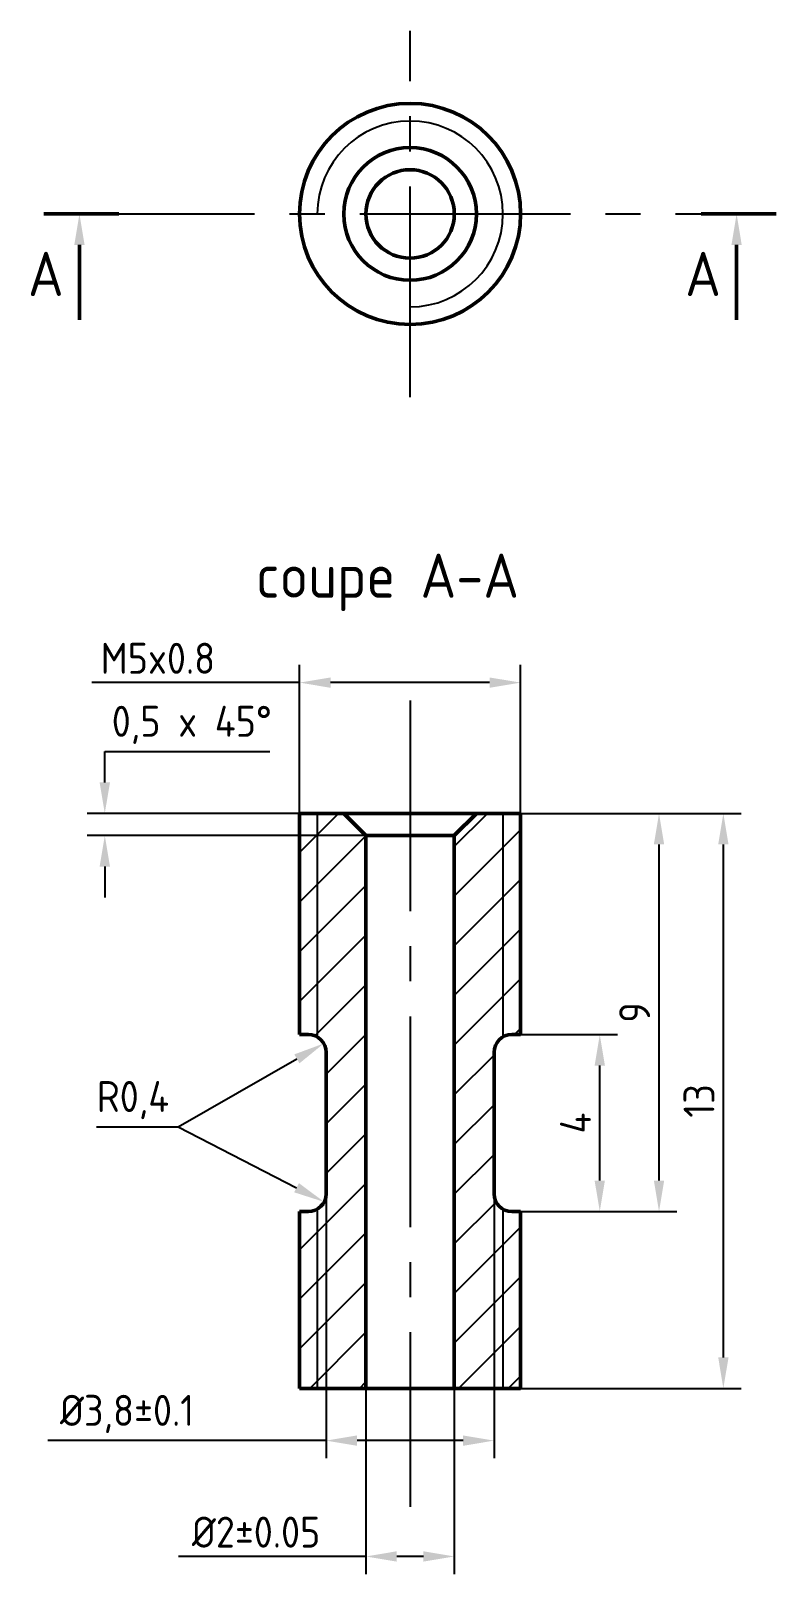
# Model space of a CAD drawing. Header units: millimetres. Extents: x 6016 to 10749, y -16 to 7395.
# Drawn here: x 6145.05 to 6161.91, y 7083.35 to 7118.24 of the extents above; entities that cross this region are included whole.
import ezdxf

# ---------------------------------------------------------------- set-up
doc = ezdxf.new("R2010")
doc.units = ezdxf.units.MM
doc.linetypes.add('AXES2', pattern=[28.575, 19.05, -3.175, 3.175, -3.175])
for name, color, linetype, lineweight in [('Axe', 242, 'AXES2', 25), ('Cotation', 94, 'Continuous', 25), ('Fin_0.25', 44, 'Continuous', 25), ('Fort_0.5', 30, 'Continuous', 50), ('Hachure', 191, 'Continuous', 25)]:
    doc.layers.add(name, color=color, linetype=linetype, lineweight=lineweight)
doc.styles.add('stylcotetecti', font='isocp.shx')
doc.dimstyles.new('mon ISO-25 tecti', dxfattribs={"dimscale": 0, "dimtxt": 3.5, "dimasz": 3.5, "dimexe": 2, "dimexo": 0, "dimgap": 1, "dimtad": 1, "dimtoh": 1, "dimtxsty": 'stylcotetecti', "dimcen": 0, "dimadec": 0, "dimazin": 2, "dimtfac": 1, "dimtofl": 0, "dimtmove": 0, "dimatfit": 3, "dimfxl": 0, "dimarcsym": 0})

# ---------------------------------------------------------------- blocks, each defined once
blk = doc.blocks.new('*D59')
at = {"layer": 'Cotation', "color": 0, "lineweight": -2}
for p, q in [((6151.126, 7100.549), (6151.126, 7103.907)), ((6156.126, 7100.549), (6156.126, 7103.907)), ((6151.126, 7103.507), (6146.426, 7103.507)), ((6155.426, 7103.507), (6151.826, 7103.507))]:
    blk.add_line(p, q, dxfattribs=at)
at = {"layer": 'Cotation', "color": 0}
for points in [[(6151.826, 7103.623), (6151.826, 7103.39), (6151.126, 7103.507)], [(6155.426, 7103.623), (6155.426, 7103.39), (6156.126, 7103.507)]]:
    blk.add_solid(points, dxfattribs=at)
at = {"layer": 'Defpoints', "color": 0}
for p in [(6151.126, 7103.507), (6151.126, 7100.549), (6156.126, 7100.549)]:
    blk.add_point(p, dxfattribs=at)
at = {"layer": 'Cotation', "color": 0, "insert": (6147.921, 7104.057), "char_height": 0.7, "attachment_point": 5, "style": 'stylcotetecti'}
blk.add_mtext('M5x0.8', dxfattribs=at)
blk = doc.blocks.new('*D60')
at = {"layer": 'Cotation', "color": 0, "lineweight": -2}
for p, q in [((6156.126, 7095.549), (6158.317, 7095.549)), ((6157.917, 7092.249), (6157.917, 7094.849)), ((6156.126, 7091.549), (6158.317, 7091.549))]:
    blk.add_line(p, q, dxfattribs=at)
at = {"layer": 'Cotation', "color": 0}
for points in [[(6157.8, 7094.849), (6158.033, 7094.849), (6157.917, 7095.549)], [(6157.8, 7092.249), (6158.033, 7092.249), (6157.917, 7091.549)]]:
    blk.add_solid(points, dxfattribs=at)
at = {"layer": 'Defpoints', "color": 0}
for p in [(6156.126, 7095.549), (6157.917, 7095.549), (6156.126, 7091.549)]:
    blk.add_point(p, dxfattribs=at)
at = {"layer": 'Cotation', "color": 0, "insert": (6157.367, 7093.549), "char_height": 0.7, "attachment_point": 5, "rotation": 90, "style": 'stylcotetecti'}
blk.add_mtext('4', dxfattribs=at)
blk = doc.blocks.new('*D61')
at = {"layer": 'Cotation', "color": 0, "lineweight": -2}
for p, q in [((6156.126, 7100.549), (6159.657, 7100.549)), ((6159.257, 7092.249), (6159.257, 7099.849)), ((6156.126, 7091.549), (6159.657, 7091.549))]:
    blk.add_line(p, q, dxfattribs=at)
at = {"layer": 'Cotation', "color": 0}
for points in [[(6159.14, 7099.849), (6159.374, 7099.849), (6159.257, 7100.549)], [(6159.14, 7092.249), (6159.374, 7092.249), (6159.257, 7091.549)]]:
    blk.add_solid(points, dxfattribs=at)
at = {"layer": 'Defpoints', "color": 0}
for p in [(6156.126, 7100.549), (6159.257, 7100.549), (6156.126, 7091.549)]:
    blk.add_point(p, dxfattribs=at)
at = {"layer": 'Cotation', "color": 0, "insert": (6158.707, 7096.049), "char_height": 0.7, "attachment_point": 5, "rotation": 90, "style": 'stylcotetecti'}
blk.add_mtext('9', dxfattribs=at)
blk = doc.blocks.new('*D62')
at = {"layer": 'Cotation', "color": 0, "lineweight": -2}
for p, q in [((6156.126, 7100.549), (6161.112, 7100.549)), ((6160.712, 7088.249), (6160.712, 7099.849)), ((6156.126, 7087.549), (6161.112, 7087.549))]:
    blk.add_line(p, q, dxfattribs=at)
at = {"layer": 'Cotation', "color": 0}
for points in [[(6160.596, 7099.849), (6160.829, 7099.849), (6160.712, 7100.549)], [(6160.596, 7088.249), (6160.829, 7088.249), (6160.712, 7087.549)]]:
    blk.add_solid(points, dxfattribs=at)
at = {"layer": 'Defpoints', "color": 0}
for p in [(6156.126, 7100.549), (6160.712, 7100.549), (6156.126, 7087.549)]:
    blk.add_point(p, dxfattribs=at)
at = {"layer": 'Cotation', "color": 0, "insert": (6160.162, 7094.049), "char_height": 0.7, "attachment_point": 5, "rotation": 90, "style": 'stylcotetecti'}
blk.add_mtext('13', dxfattribs=at)
blk = doc.blocks.new('*D63')
at = {"layer": 'Cotation', "color": 0, "lineweight": -2}
for p, q in [((6148.38, 7093.465), (6151.065, 7095)), ((6146.535, 7093.465), (6148.38, 7093.465))]:
    blk.add_line(p, q, dxfattribs=at)
at = {"layer": 'Cotation', "color": 0}
blk.add_solid([(6151.007, 7095.101), (6151.123, 7094.898), (6151.673, 7095.347)], dxfattribs=at)
at = {"layer": 'Defpoints', "color": 0}
for p in [(6151.326, 7095.149), (6151.673, 7095.347)]:
    blk.add_point(p, dxfattribs=at)
at = {"layer": 'Cotation', "color": 0, "insert": (6147.358, 7094.067), "char_height": 0.7, "attachment_point": 5, "style": 'stylcotetecti'}
blk.add_mtext('R0,4', dxfattribs=at)
blk = doc.blocks.new('*D64')
at = {"layer": 'Cotation', "color": 0, "lineweight": -2}
for p, q in [((6146.535, 7093.465), (6148.38, 7093.465)), ((6148.38, 7093.465), (6151.059, 7092.086))]:
    blk.add_line(p, q, dxfattribs=at)
at = {"layer": 'Cotation', "color": 0}
blk.add_solid([(6151.112, 7092.19), (6151.005, 7091.982), (6151.681, 7091.765)], dxfattribs=at)
at = {"layer": 'Defpoints', "color": 0}
for p in [(6151.326, 7091.949), (6151.681, 7091.765)]:
    blk.add_point(p, dxfattribs=at)
at = {"layer": 'Cotation', "color": 0, "insert": (6147.358, 7094.067), "char_height": 0.7, "attachment_point": 5, "style": 'stylcotetecti'}
blk.add_mtext('R0,4', dxfattribs=at)
blk = doc.blocks.new('*D65')
at = {"layer": 'Cotation', "color": 0, "lineweight": -2}
for p, q in [((6152.626, 7087.549), (6152.626, 7083.349)), ((6154.626, 7087.549), (6154.626, 7083.349)), ((6152.626, 7083.749), (6148.387, 7083.749)), ((6153.926, 7083.749), (6153.326, 7083.749))]:
    blk.add_line(p, q, dxfattribs=at)
at = {"layer": 'Cotation', "color": 0}
for points in [[(6153.326, 7083.866), (6153.326, 7083.632), (6152.626, 7083.749)], [(6153.926, 7083.866), (6153.926, 7083.632), (6154.626, 7083.749)]]:
    blk.add_solid(points, dxfattribs=at)
at = {"layer": 'Defpoints', "color": 0}
for p in [(6152.626, 7087.549), (6154.626, 7087.549), (6154.626, 7083.749)]:
    blk.add_point(p, dxfattribs=at)
at = {"layer": 'Cotation', "color": 0, "insert": (6150.142, 7084.299), "char_height": 0.7, "attachment_point": 5, "style": 'stylcotetecti'}
blk.add_mtext('%%C2%%P0.05', dxfattribs=at)
blk = doc.blocks.new('*D66')
at = {"layer": 'Cotation', "color": 0, "lineweight": -2}
for p, q in [((6151.726, 7093.549), (6151.726, 7085.968)), ((6155.526, 7093.549), (6155.526, 7085.968)), ((6151.726, 7086.368), (6145.43, 7086.368)), ((6154.826, 7086.368), (6152.426, 7086.368))]:
    blk.add_line(p, q, dxfattribs=at)
at = {"layer": 'Cotation', "color": 0}
for points in [[(6152.426, 7086.485), (6152.426, 7086.251), (6151.726, 7086.368)], [(6154.826, 7086.485), (6154.826, 7086.251), (6155.526, 7086.368)]]:
    blk.add_solid(points, dxfattribs=at)
at = {"layer": 'Defpoints', "color": 0}
for p in [(6151.726, 7093.549), (6155.526, 7093.549), (6155.526, 7086.368)]:
    blk.add_point(p, dxfattribs=at)
at = {"layer": 'Cotation', "color": 0, "insert": (6147.223, 7086.97), "char_height": 0.7, "attachment_point": 5, "style": 'stylcotetecti'}
blk.add_mtext('%%C3,8%%P0.1', dxfattribs=at)
blk = doc.blocks.new('*D110')
at = {"layer": 'Cotation', "color": 0, "lineweight": -2}
for p, q in [((6146.72, 7101.249), (6146.72, 7101.949)), ((6146.72, 7101.949), (6150.456, 7101.949)), ((6152.126, 7100.549), (6146.32, 7100.549)), ((6152.626, 7100.049), (6146.32, 7100.049)), ((6146.72, 7099.349), (6146.72, 7098.649))]:
    blk.add_line(p, q, dxfattribs=at)
at = {"layer": 'Cotation', "color": 0}
for points in [[(6146.603, 7101.249), (6146.837, 7101.249), (6146.72, 7100.549)], [(6146.603, 7099.349), (6146.837, 7099.349), (6146.72, 7100.049)]]:
    blk.add_solid(points, dxfattribs=at)
at = {"layer": 'Defpoints', "color": 0}
for p in [(6146.72, 7100.549), (6152.126, 7100.549), (6152.626, 7100.049)]:
    blk.add_point(p, dxfattribs=at)
at = {"layer": 'Cotation', "color": 0, "insert": (6148.688, 7102.551), "char_height": 0.7, "attachment_point": 5, "style": 'stylcotetecti'}
blk.add_mtext('0,5 x 45°', dxfattribs=at)

msp = doc.modelspace()

# ---------------------------------------------------------------- hatches: boundary and pattern name
at = {"layer": 'Hachure'}
h = msp.add_hatch(dxfattribs=at)
h.set_pattern_fill('ANSI31', color=256, scale=0.25, style=0)
h.paths.add_polyline_path([(6151.126, 7095.549), (6151.326, 7095.549, -0.131652), (6151.526, 7095.495), (6151.526, 7100.549), (6151.126, 7100.549)])
h.paths.add_polyline_path([(6151.526, 7095.495, -0.267949), (6151.726, 7095.149), (6151.726, 7091.949, -0.267949), (6151.526, 7091.602), (6151.526, 7087.549), (6152.626, 7087.549), (6152.626, 7100.549), (6151.526, 7100.549)])
h.paths.add_polyline_path([(6151.526, 7091.602, -0.131652), (6151.326, 7091.549), (6151.126, 7091.549), (6151.126, 7087.549), (6151.526, 7087.549)])
h.paths.add_polyline_path([(6155.726, 7087.549), (6156.126, 7087.549), (6156.126, 7091.549), (6155.926, 7091.549, -0.131652), (6155.726, 7091.602)])
h.paths.add_polyline_path([(6155.726, 7091.602, -0.267949), (6155.526, 7091.949), (6155.526, 7095.149, -0.267949), (6155.726, 7095.495), (6155.726, 7100.549), (6154.626, 7100.549), (6154.626, 7087.549), (6155.726, 7087.549)])
h.paths.add_polyline_path([(6155.726, 7095.495, -0.131652), (6155.926, 7095.549), (6156.126, 7095.549), (6156.126, 7100.549), (6155.726, 7100.549)])

# ---------------------------------------------------------------- linework, layer by layer
at = {"layer": 'Axe', "ltscale": 0.25}
for p, q in [((6153.626, 7109.963), (6153.626, 7118.243)), ((6145.345, 7114.103), (6161.906, 7114.103)), ((6153.626, 7103.104), (6153.626, 7084.87))]:
    msp.add_line(p, q, dxfattribs=at)
at = {"layer": 'Cotation', "lineweight": 50}
for p, q in [((6145.345, 7114.103), (6145.345, 7114.103)), ((6145.345, 7114.103), (6147.041, 7114.103)), ((6146.193, 7114.103), (6145.747, 7114.103)), ((6160.21, 7114.103), (6160.21, 7114.103)), ((6160.21, 7114.103), (6161.906, 7114.103)), ((6161.058, 7114.103), (6160.612, 7114.103)), ((6146.147, 7113.403), (6146.147, 7111.71)), ((6161.012, 7113.403), (6161.012, 7111.71))]:
    msp.add_line(p, q, dxfattribs=at)
for points in [[(6146.03, 7113.403), (6146.263, 7113.403), (6146.147, 7114.103)], [(6160.895, 7113.403), (6161.128, 7113.403), (6161.012, 7114.103)]]:
    msp.add_solid(points, dxfattribs=at)
at = {"layer": 'Fin_0.25'}
for p, q in [((6151.526, 7100.549), (6151.526, 7095.495)), ((6155.726, 7100.549), (6155.726, 7095.495)), ((6151.526, 7091.602), (6151.526, 7087.549)), ((6155.726, 7091.602), (6155.726, 7087.549))]:
    msp.add_line(p, q, dxfattribs=at)
msp.add_arc((6153.626, 7114.103), 2.1, 270, 180, dxfattribs=at)
at = {"layer": 'Fort_0.5'}
for p, q in [((6151.126, 7100.549), (6151.126, 7095.549)), ((6151.126, 7100.549), (6156.126, 7100.549)), ((6152.126, 7100.549), (6152.626, 7100.049)), ((6154.626, 7100.049), (6155.126, 7100.549)), ((6156.126, 7100.549), (6156.126, 7095.549)), ((6152.626, 7100.049), (6152.626, 7087.549)), ((6152.626, 7100.049), (6154.626, 7100.049)), ((6154.626, 7100.049), (6154.626, 7087.549)), ((6151.126, 7095.549), (6151.326, 7095.549)), ((6155.926, 7095.549), (6156.126, 7095.549)), ((6151.726, 7095.149), (6151.726, 7091.949)), ((6155.526, 7095.149), (6155.526, 7091.949)), ((6151.126, 7091.549), (6151.126, 7087.549)), ((6151.126, 7091.549), (6151.326, 7091.549)), ((6155.926, 7091.549), (6156.126, 7091.549)), ((6156.126, 7091.549), (6156.126, 7087.549)), ((6151.126, 7087.549), (6156.126, 7087.549))]:
    msp.add_line(p, q, dxfattribs=at)
for radius in [2.5, 1.5, 1]:
    msp.add_circle((6153.626, 7114.103), radius, dxfattribs=at)
for centre, start, end in [((6151.326, 7095.149), 0, 90), ((6155.926, 7095.149), 90, 180), ((6151.326, 7091.949), 270, 0), ((6155.926, 7091.949), 180, 270)]:
    msp.add_arc(centre, 0.4, start, end, dxfattribs=at)

# ---------------------------------------------------------------- texts
at = {"layer": 'Cotation', "lineweight": 50, "char_height": 1, "attachment_point": 5, "style": 'stylcotetecti'}
for s, insert in [('A', (6145.387, 7112.748)), ('A', (6160.253, 7112.748)), ('coupe A-A', (6153.115, 7105.775))]:
    msp.add_mtext(s, dxfattribs=dict(at, insert=insert))

# ---------------------------------------------------------------- dimensions: what is measured, and where the dimension line sits
at = {"layer": 'Cotation'}
for base, p1, p2, text, picture, middle in [((6151.126, 7103.507), (6156.126, 7100.549), (6151.126, 7100.549), 'M<>x0.8', '*D59', (6147.921, 7103.507)), ((6155.526, 7086.368), (6151.726, 7093.549), (6155.526, 7093.549), '%%C<>%%P0.1', '*D66', (6147.223, 7086.368)), ((6154.626, 7083.749), (6152.626, 7087.549), (6154.626, 7087.549), '%%C<>%%P0.05', '*D65', (6150.142, 7083.749))]:
    dim = msp.add_linear_dim(base=base, p1=p1, p2=p2, text=text, dimstyle='mon ISO-25 tecti', override={"dimscale": 0.2}, dxfattribs=at)
    dim.commit()
    dim.dimension.update_dxf_attribs({"geometry": picture, "text_midpoint": middle, "dimtype": 160})
dim = msp.add_linear_dim(base=(6146.72, 7100.549), p1=(6152.626, 7100.049), p2=(6152.126, 7100.549), angle=90, text='<> x 45°', dimstyle='mon ISO-25 tecti', override={"dimscale": 0.2}, dxfattribs=at)
dim.commit()
dim.dimension.update_dxf_attribs({"geometry": '*D110', "text_midpoint": (6148.688, 7102.551)})
for base, p1, p2, picture, middle in [((6159.257, 7100.549), (6156.126, 7091.549), (6156.126, 7100.549), '*D61', (6158.707, 7096.049)), ((6160.712, 7100.549), (6156.126, 7087.549), (6156.126, 7100.549), '*D62', (6160.162, 7094.049)), ((6157.917, 7095.549), (6156.126, 7091.549), (6156.126, 7095.549), '*D60', (6157.367, 7093.549))]:
    dim = msp.add_linear_dim(base=base, p1=p1, p2=p2, angle=90, dimstyle='mon ISO-25 tecti', override={"dimscale": 0.2}, dxfattribs=at)
    dim.commit()
    dim.dimension.update_dxf_attribs({"geometry": picture, "text_midpoint": middle})
for center, mpoint, picture in [((6151.326, 7095.149), (6151.673, 7095.347), '*D63'), ((6151.326, 7091.949), (6151.681, 7091.765), '*D64')]:
    dim = msp.add_radius_dim(center=center, mpoint=mpoint, dimstyle='mon ISO-25 tecti', override={"dimscale": 0.2, "dimtmove": 1}, dxfattribs=at)
    dim.commit()
    dim.dimension.update_dxf_attribs({"geometry": picture, "text_midpoint": (6148.38, 7093.465), "dimtype": 164})

doc.saveas('drawing.dxf')
